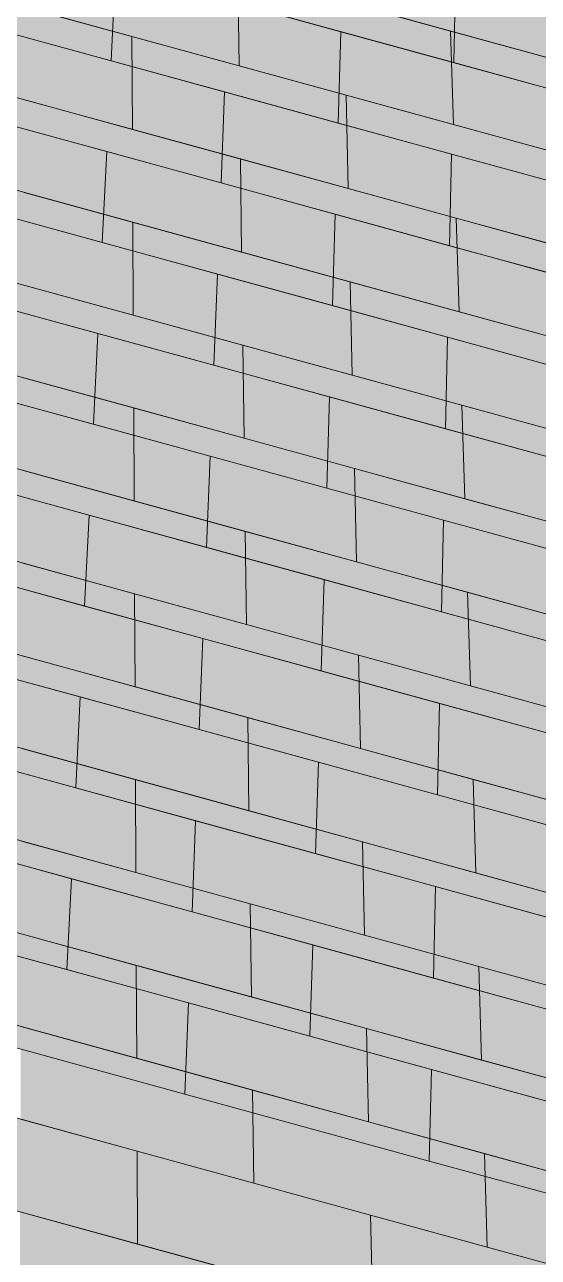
# Paper-space layout '02 Chimney' of a CAD drawing. Header units: millimetres. Extents: x 5 to 415, y 5 to 287.
# Drawn here: x 260.58 to 274.03, y 116.73 to 149.01 of the extents above; entities that cross this region are included whole.
import ezdxf

# ---------------------------------------------------------------- set-up
doc = ezdxf.new("R2010")
doc.units = ezdxf.units.MM
doc.layers.add('SHEET_GEOMETRY', color=7, linetype='Continuous')

# ---------------------------------------------------------------- blocks, each defined once
blk = doc.blocks.new('SHEET_02_CHIMNEY')
at = {"layer": 'SHEET_GEOMETRY', "lineweight": 9}
for p, q in [((262.963, 150.441), (262.847, 148.061)), ((262.847, 148.061), (262.963, 150.441)), ((262.963, 150.441), (268.861, 148.822)), ((263.393, 148.697), (257.787, 150.236)), ((266.196, 147.928), (266.163, 150.366)), ((271.728, 148.839), (266.163, 150.366)), ((266.163, 150.366), (266.196, 147.928)), ((271.864, 150.41), (271.811, 148.013)), ((271.811, 148.013), (271.864, 150.41)), ((260.59, 149.467), (266.196, 147.928)), ((271.811, 148.013), (265.912, 149.632)), ((268.946, 149.602), (274.51, 148.075)), ((259.877, 148.876), (265.817, 147.246)), ((262.847, 148.061), (259.877, 148.876)), ((268.861, 148.822), (268.787, 146.431)), ((268.787, 146.431), (268.861, 148.822)), ((268.861, 148.822), (274.76, 147.203)), ((271.802, 146.389), (271.728, 148.839)), ((277.292, 147.312), (271.728, 148.839)), ((271.728, 148.839), (271.802, 146.389)), ((263.404, 146.265), (263.393, 148.697)), ((268.999, 147.159), (263.393, 148.697)), ((263.393, 148.697), (263.404, 146.265)), ((268.787, 146.431), (262.847, 148.061)), ((266.196, 147.928), (271.802, 146.389)), ((277.709, 146.394), (271.811, 148.013)), ((257.756, 147.815), (263.404, 146.265)), ((265.817, 147.246), (265.723, 144.861)), ((265.723, 144.861), (265.817, 147.246)), ((265.817, 147.246), (271.757, 145.616)), ((266.228, 145.49), (260.58, 147.04)), ((269.052, 144.715), (268.999, 147.159)), ((274.605, 145.62), (268.999, 147.159)), ((268.999, 147.159), (269.052, 144.715)), ((259.741, 146.502), (262.732, 145.681)), ((265.723, 144.861), (259.741, 146.502)), ((263.404, 146.265), (269.052, 144.715)), ((274.727, 144.801), (268.787, 146.431)), ((271.802, 146.389), (277.408, 144.851)), ((262.732, 145.681), (262.616, 143.302)), ((262.616, 143.302), (262.732, 145.681)), ((262.732, 145.681), (268.713, 144.04)), ((271.757, 145.616), (271.704, 143.219)), ((271.704, 143.219), (271.757, 145.616)), ((271.757, 145.616), (277.697, 143.986)), ((263.415, 143.833), (257.726, 145.395)), ((266.26, 143.052), (266.228, 145.49)), ((271.876, 143.94), (266.228, 145.49)), ((266.228, 145.49), (266.26, 143.052)), ((260.571, 144.614), (266.26, 143.052)), ((271.704, 143.219), (265.723, 144.861)), ((269.052, 144.715), (274.7, 143.165)), ((259.604, 144.128), (265.628, 142.475)), ((262.616, 143.302), (259.604, 144.128)), ((268.713, 144.04), (268.639, 141.649)), ((268.639, 141.649), (268.713, 144.04)), ((268.713, 144.04), (274.695, 142.398)), ((263.427, 141.401), (263.415, 143.833)), ((269.105, 142.272), (263.415, 143.833)), ((263.415, 143.833), (263.427, 141.401)), ((271.95, 141.491), (271.876, 143.94)), ((277.524, 142.39), (271.876, 143.94)), ((271.876, 143.94), (271.95, 141.491)), ((268.639, 141.649), (262.616, 143.302)), ((266.26, 143.052), (271.95, 141.491)), ((277.686, 141.577), (271.704, 143.219)), ((257.695, 142.974), (263.427, 141.401)), ((265.628, 142.475), (265.533, 140.09)), ((265.533, 140.09), (265.628, 142.475)), ((265.628, 142.475), (271.651, 140.822)), ((266.292, 140.614), (260.561, 142.187)), ((269.158, 139.828), (269.105, 142.272)), ((274.795, 140.71), (269.105, 142.272)), ((269.105, 142.272), (269.158, 139.828)), ((259.468, 141.754), (262.5, 140.922)), ((265.533, 140.09), (259.468, 141.754)), ((263.427, 141.401), (269.158, 139.828)), ((274.663, 139.995), (268.639, 141.649)), ((271.95, 141.491), (277.639, 139.929)), ((262.5, 140.922), (262.385, 138.542)), ((262.385, 138.542), (262.5, 140.922)), ((262.5, 140.922), (268.565, 139.257)), ((271.651, 140.822), (271.598, 138.425)), ((271.598, 138.425), (271.651, 140.822)), ((271.651, 140.822), (277.675, 139.169)), ((263.438, 138.969), (257.665, 140.553)), ((266.325, 138.176), (266.292, 140.614)), ((272.024, 139.041), (266.292, 140.614)), ((266.292, 140.614), (266.325, 138.176)), ((271.598, 138.425), (265.533, 140.09)), ((260.552, 139.761), (266.325, 138.176)), ((269.158, 139.828), (274.889, 138.255)), ((259.331, 139.38), (265.438, 137.704)), ((262.385, 138.542), (259.331, 139.38)), ((268.565, 139.257), (268.491, 136.866)), ((268.491, 136.866), (268.565, 139.257)), ((268.565, 139.257), (274.631, 137.593)), ((263.45, 136.536), (263.438, 138.969)), ((269.211, 137.384), (263.438, 138.969)), ((263.438, 138.969), (263.45, 136.536)), ((272.098, 136.592), (272.024, 139.041)), ((277.755, 137.468), (272.024, 139.041)), ((272.024, 139.041), (272.098, 136.592)), ((268.491, 136.866), (262.385, 138.542)), ((266.325, 138.176), (272.098, 136.592)), ((277.663, 136.76), (271.598, 138.425)), ((257.635, 138.132), (263.45, 136.536)), ((265.438, 137.704), (265.343, 135.319)), ((265.343, 135.319), (265.438, 137.704)), ((265.438, 137.704), (271.545, 136.028)), ((266.357, 135.739), (260.542, 137.334)), ((269.264, 134.941), (269.211, 137.384)), ((274.984, 135.8), (269.211, 137.384)), ((269.211, 137.384), (269.264, 134.941)), ((259.195, 137.006), (262.269, 136.162)), ((265.343, 135.319), (259.195, 137.006)), ((274.598, 135.19), (268.491, 136.866)), ((263.45, 136.536), (269.264, 134.941)), ((272.098, 136.592), (277.871, 135.008)), ((262.269, 136.162), (262.153, 133.783)), ((262.153, 133.783), (262.269, 136.162)), ((262.269, 136.162), (268.418, 134.475)), ((271.545, 136.028), (271.492, 133.631)), ((271.492, 133.631), (271.545, 136.028)), ((271.545, 136.028), (277.652, 134.352)), ((263.461, 134.104), (257.604, 135.712)), ((266.389, 133.301), (266.357, 135.739)), ((272.172, 134.143), (266.357, 135.739)), ((266.357, 135.739), (266.389, 133.301)), ((271.492, 133.631), (265.343, 135.319)), ((269.264, 134.941), (275.079, 133.345)), ((259.058, 134.632), (265.248, 132.933)), ((262.153, 133.783), (259.058, 134.632)), ((260.533, 134.908), (266.389, 133.301)), ((268.418, 134.475), (268.344, 132.084)), ((268.344, 132.084), (268.418, 134.475)), ((268.418, 134.475), (274.566, 132.787)), ((263.472, 131.672), (263.461, 134.104)), ((269.317, 132.497), (263.461, 134.104)), ((263.461, 134.104), (263.472, 131.672)), ((272.246, 131.693), (272.172, 134.143)), ((277.986, 132.547), (272.172, 134.143)), ((272.172, 134.143), (272.246, 131.693)), ((268.344, 132.084), (262.153, 133.783)), ((277.641, 131.944), (271.492, 133.631)), ((257.574, 133.291), (263.472, 131.672)), ((266.389, 133.301), (272.246, 131.693)), ((265.248, 132.933), (265.153, 130.548)), ((265.153, 130.548), (265.248, 132.933)), ((265.248, 132.933), (271.439, 131.234)), ((266.421, 130.863), (260.523, 132.481)), ((269.371, 130.053), (269.317, 132.497)), ((275.174, 130.89), (269.317, 132.497)), ((269.317, 132.497), (269.371, 130.053)), ((258.921, 132.258), (262.037, 131.403)), ((265.153, 130.548), (258.921, 132.258)), ((274.534, 130.385), (268.344, 132.084)), ((272.246, 131.693), (278.102, 130.086)), ((262.037, 131.403), (261.922, 129.023)), ((261.922, 129.023), (262.037, 131.403)), ((262.037, 131.403), (268.27, 129.693)), ((263.472, 131.672), (269.371, 130.053)), ((271.439, 131.234), (271.386, 128.837)), ((271.386, 128.837), (271.439, 131.234)), ((271.439, 131.234), (277.629, 129.535)), ((263.484, 129.24), (257.544, 130.87)), ((266.454, 128.425), (266.421, 130.863)), ((272.32, 129.244), (266.421, 130.863)), ((266.421, 130.863), (266.454, 128.425)), ((271.386, 128.837), (265.153, 130.548)), ((258.785, 129.884), (265.059, 128.162)), ((261.922, 129.023), (258.785, 129.884)), ((260.514, 130.055), (266.454, 128.425)), ((269.371, 130.053), (275.269, 128.434)), ((268.27, 129.693), (268.196, 127.301)), ((268.196, 127.301), (268.27, 129.693)), ((268.27, 129.693), (274.502, 127.982)), ((263.495, 126.808), (263.484, 129.24)), ((269.424, 127.61), (263.484, 129.24)), ((263.484, 129.24), (263.495, 126.808)), ((272.394, 126.795), (272.32, 129.244)), ((278.218, 127.625), (272.32, 129.244)), ((272.32, 129.244), (272.394, 126.795)), ((268.196, 127.301), (261.922, 129.023)), ((277.618, 127.127), (271.386, 128.837)), ((257.513, 128.449), (263.495, 126.808)), ((265.059, 128.162), (264.964, 125.777)), ((264.964, 125.777), (265.059, 128.162)), ((265.059, 128.162), (271.333, 126.44)), ((266.454, 128.425), (272.394, 126.795)), ((258.648, 127.51), (261.806, 126.643)), ((264.964, 125.777), (258.648, 127.51)), ((266.486, 125.987), (260.504, 127.629)), ((269.477, 125.166), (269.424, 127.61)), ((275.364, 125.979), (269.424, 127.61)), ((269.424, 127.61), (269.477, 125.166)), ((274.469, 125.579), (268.196, 127.301)), ((261.806, 126.643), (261.69, 124.264)), ((261.69, 124.264), (261.806, 126.643)), ((261.806, 126.643), (268.122, 124.91)), ((263.495, 126.808), (269.477, 125.166)), ((272.394, 126.795), (278.334, 125.164)), ((271.333, 126.44), (271.279, 124.043)), ((271.279, 124.043), (271.333, 126.44)), ((271.333, 126.44), (277.606, 124.719)), ((263.506, 124.375), (257.483, 126.029)), ((266.518, 123.549), (266.486, 125.987)), ((272.468, 124.345), (266.486, 125.987)), ((266.486, 125.987), (266.518, 123.549)), ((271.279, 124.043), (264.964, 125.777)), ((258.512, 125.136), (264.869, 123.391)), ((261.69, 124.264), (258.512, 125.136)), ((260.495, 125.202), (266.518, 123.549)), ((269.477, 125.166), (275.458, 123.524)), ((268.122, 124.91), (268.048, 122.519)), ((268.048, 122.519), (268.122, 124.91)), ((268.122, 124.91), (274.437, 123.177)), ((263.518, 121.943), (263.506, 124.375)), ((269.53, 122.722), (263.506, 124.375)), ((263.506, 124.375), (263.518, 121.943)), ((272.542, 121.896), (272.468, 124.345)), ((278.449, 122.703), (272.468, 124.345)), ((272.468, 124.345), (272.542, 121.896)), ((268.048, 122.519), (261.69, 124.264)), ((277.595, 122.31), (271.279, 124.043)), ((257.453, 123.608), (263.518, 121.943)), ((264.869, 123.391), (264.774, 121.006)), ((264.774, 121.006), (264.869, 123.391)), ((264.869, 123.391), (271.226, 121.646)), ((266.518, 123.549), (272.542, 121.896)), ((264.774, 121.006), (258.375, 122.762)), ((266.55, 121.111), (260.485, 122.776)), ((269.583, 120.279), (269.53, 122.722)), ((275.553, 121.069), (269.53, 122.722)), ((269.53, 122.722), (269.583, 120.279)), ((274.405, 120.774), (268.048, 122.519)), ((263.518, 121.943), (269.583, 120.279)), ((272.542, 121.896), (278.565, 120.243)), ((271.226, 121.646), (271.173, 119.25)), ((271.173, 119.25), (271.226, 121.646)), ((271.226, 121.646), (277.584, 119.902)), ((263.529, 119.511), (257.422, 121.187)), ((266.583, 118.673), (266.55, 121.111)), ((272.616, 119.446), (266.55, 121.111)), ((266.55, 121.111), (266.583, 118.673)), ((271.173, 119.25), (264.774, 121.006)), ((260.476, 120.349), (266.583, 118.673)), ((269.583, 120.279), (275.648, 118.614)), ((263.541, 117.079), (263.529, 119.511)), ((269.636, 117.835), (263.529, 119.511)), ((263.529, 119.511), (263.541, 117.079)), ((272.69, 116.997), (272.616, 119.446)), ((278.681, 117.782), (272.616, 119.446)), ((272.616, 119.446), (272.69, 116.997)), ((277.572, 117.493), (271.173, 119.25)), ((257.392, 118.766), (263.541, 117.079)), ((266.583, 118.673), (272.69, 116.997)), ((266.615, 116.235), (260.466, 117.923)), ((269.689, 115.391), (269.636, 117.835)), ((275.743, 116.159), (269.636, 117.835)), ((269.636, 117.835), (269.689, 115.391)), ((263.541, 117.079), (269.689, 115.391)), ((272.69, 116.997), (278.797, 115.321))]:
    blk.add_line(p, q, dxfattribs=at)
at = {"layer": 'SHEET_GEOMETRY', "color": 37}
for points in [[(271.811, 148.013), (265.912, 149.632), (266.007, 152.017)], [(271.811, 148.013), (266.007, 152.017), (271.864, 150.41)], [(268.787, 146.431), (262.847, 148.061), (262.963, 150.441)], [(268.787, 146.431), (262.963, 150.441), (268.861, 148.822)], [(277.709, 146.394), (271.811, 148.013), (271.864, 150.41)], [(277.709, 146.394), (271.864, 150.41), (277.72, 148.802)], [(268.639, 141.649), (262.616, 143.302), (262.732, 145.681)], [(268.639, 141.649), (262.732, 145.681), (268.713, 144.04)], [(277.686, 141.577), (271.704, 143.219), (271.757, 145.616)], [(277.686, 141.577), (271.757, 145.616), (277.697, 143.986)], [(274.663, 139.995), (268.639, 141.649), (268.713, 144.04)], [(274.663, 139.995), (268.713, 144.04), (274.695, 142.398)], [(268.491, 136.866), (262.385, 138.542), (262.5, 140.922)], [(268.491, 136.866), (262.5, 140.922), (268.565, 139.257)], [(277.663, 136.76), (271.598, 138.425), (271.651, 140.822)], [(277.663, 136.76), (271.651, 140.822), (277.675, 139.169)], [(265.343, 135.319), (259.195, 137.006), (259.331, 139.38)], [(265.343, 135.319), (259.331, 139.38), (265.438, 137.704)], [(277.641, 131.944), (271.492, 133.631), (271.545, 136.028)], [(277.641, 131.944), (271.545, 136.028), (277.652, 134.352)], [(261.922, 129.023), (258.785, 129.884), (258.921, 132.258)], [(261.922, 129.023), (258.921, 132.258), (262.037, 131.403)], [(268.196, 127.301), (261.922, 129.023), (262.037, 131.403)], [(268.196, 127.301), (262.037, 131.403), (268.27, 129.693)], [(264.964, 125.777), (258.648, 127.51), (258.785, 129.884)], [(264.964, 125.777), (258.785, 129.884), (265.059, 128.162)], [(268.048, 122.519), (261.69, 124.264), (261.806, 126.643)], [(268.048, 122.519), (261.806, 126.643), (268.122, 124.91)], [(277.595, 122.31), (271.279, 124.043), (271.333, 126.44)], [(277.595, 122.31), (271.333, 126.44), (277.606, 124.719)], [(264.774, 121.006), (258.375, 122.762), (258.512, 125.136)], [(264.774, 121.006), (258.512, 125.136), (264.869, 123.391)], [(271.173, 119.25), (264.774, 121.006), (264.869, 123.391)], [(271.173, 119.25), (264.869, 123.391), (271.226, 121.646)]]:
    blk.add_solid(points, dxfattribs=at)
at = {"layer": 'SHEET_GEOMETRY', "color": 57}
for points in [[(262.847, 148.061), (259.877, 148.876), (260.014, 151.25)], [(262.847, 148.061), (260.014, 151.25), (262.963, 150.441)], [(260.59, 149.467), (266.196, 147.928), (266.163, 150.366)], [(263.404, 146.265), (268.999, 147.159), (263.393, 148.697)], [(271.704, 143.219), (265.723, 144.861), (265.817, 147.246)], [(271.704, 143.219), (265.817, 147.246), (271.757, 145.616)], [(260.571, 144.614), (266.228, 145.49), (260.58, 147.04)], [(263.404, 146.265), (269.052, 144.715), (268.999, 147.159)], [(260.571, 144.614), (266.26, 143.052), (266.228, 145.49)], [(266.26, 143.052), (271.876, 143.94), (266.228, 145.49)], [(265.533, 140.09), (259.468, 141.754), (259.604, 144.128)], [(265.533, 140.09), (259.604, 144.128), (265.628, 142.475)], [(263.427, 141.401), (269.105, 142.272), (263.415, 143.833)], [(266.26, 143.052), (271.95, 141.491), (271.876, 143.94)], [(263.427, 141.401), (269.158, 139.828), (269.105, 142.272)], [(269.158, 139.828), (274.795, 140.71), (269.105, 142.272)], [(262.385, 138.542), (259.331, 139.38), (259.468, 141.754)], [(262.385, 138.542), (259.468, 141.754), (262.5, 140.922)], [(257.635, 138.132), (263.438, 138.969), (257.665, 140.553)], [(269.158, 139.828), (274.889, 138.255), (274.795, 140.71)], [(257.635, 138.132), (263.45, 136.536), (263.438, 138.969)], [(263.45, 136.536), (269.211, 137.384), (263.438, 138.969)], [(272.098, 136.592), (277.755, 137.468), (272.024, 139.041)], [(263.45, 136.536), (269.264, 134.941), (269.211, 137.384)], [(269.264, 134.941), (274.984, 135.8), (269.211, 137.384)], [(272.098, 136.592), (277.871, 135.008), (277.755, 137.468)], [(262.153, 133.783), (259.058, 134.632), (259.195, 137.006)], [(262.153, 133.783), (259.195, 137.006), (262.269, 136.162)], [(266.389, 133.301), (272.172, 134.143), (266.357, 135.739)], [(269.264, 134.941), (275.079, 133.345), (274.984, 135.8)], [(263.472, 131.672), (269.317, 132.497), (263.461, 134.104)], [(266.389, 133.301), (272.246, 131.693), (272.172, 134.143)], [(271.386, 128.837), (265.153, 130.548), (265.248, 132.933)], [(271.386, 128.837), (265.248, 132.933), (271.439, 131.234)], [(263.472, 131.672), (269.371, 130.053), (269.317, 132.497)], [(277.618, 127.127), (271.386, 128.837), (271.439, 131.234)], [(277.618, 127.127), (271.439, 131.234), (277.629, 129.535)], [(274.469, 125.579), (268.196, 127.301), (268.27, 129.693)], [(274.469, 125.579), (268.27, 129.693), (274.502, 127.982)], [(272.394, 126.795), (278.218, 127.625), (272.32, 129.244)], [(261.69, 124.264), (258.512, 125.136), (258.648, 127.51)], [(261.69, 124.264), (258.648, 127.51), (261.806, 126.643)], [(269.477, 125.166), (275.364, 125.979), (269.424, 127.61)], [(272.394, 126.795), (278.334, 125.164), (278.218, 127.625)], [(269.477, 125.166), (275.458, 123.524), (275.364, 125.979)], [(274.405, 120.774), (268.048, 122.519), (268.122, 124.91)], [(274.405, 120.774), (268.122, 124.91), (274.437, 123.177)], [(263.518, 121.943), (269.53, 122.722), (263.506, 124.375)], [(260.476, 120.349), (266.55, 121.111), (260.485, 122.776)], [(263.518, 121.943), (269.583, 120.279), (269.53, 122.722)], [(277.572, 117.493), (271.173, 119.25), (271.226, 121.646)], [(277.572, 117.493), (271.226, 121.646), (277.584, 119.902)], [(260.476, 120.349), (266.583, 118.673), (266.55, 121.111)], [(260.457, 115.496), (266.615, 116.235), (260.466, 117.923)]]:
    blk.add_solid(points, dxfattribs=at)
at = {"layer": 'SHEET_GEOMETRY', "color": 47}
for points in [[(268.946, 149.602), (274.51, 148.075), (274.415, 150.53)], [(266.196, 147.928), (271.728, 148.839), (266.163, 150.366)], [(265.723, 144.861), (259.741, 146.502), (259.877, 148.876)], [(265.723, 144.861), (259.877, 148.876), (265.817, 147.246)], [(266.196, 147.928), (271.802, 146.389), (271.728, 148.839)], [(274.727, 144.801), (268.787, 146.431), (268.861, 148.822)], [(274.727, 144.801), (268.861, 148.822), (274.76, 147.203)], [(271.802, 146.389), (277.292, 147.312), (271.728, 148.839)], [(271.802, 146.389), (277.408, 144.851), (277.292, 147.312)], [(269.052, 144.715), (274.605, 145.62), (268.999, 147.159)], [(262.616, 143.302), (259.604, 144.128), (259.741, 146.502)], [(262.616, 143.302), (259.741, 146.502), (262.732, 145.681)], [(269.052, 144.715), (274.7, 143.165), (274.605, 145.62)], [(271.598, 138.425), (265.533, 140.09), (265.628, 142.475)], [(271.598, 138.425), (265.628, 142.475), (271.651, 140.822)], [(266.325, 138.176), (272.024, 139.041), (266.292, 140.614)], [(274.598, 135.19), (268.491, 136.866), (268.565, 139.257)], [(274.598, 135.19), (268.565, 139.257), (274.631, 137.593)], [(266.325, 138.176), (272.098, 136.592), (272.024, 139.041)], [(271.492, 133.631), (265.343, 135.319), (265.438, 137.704)], [(271.492, 133.631), (265.438, 137.704), (271.545, 136.028)], [(268.344, 132.084), (262.153, 133.783), (262.269, 136.162)], [(268.344, 132.084), (262.269, 136.162), (268.418, 134.475)], [(265.153, 130.548), (258.921, 132.258), (259.058, 134.632)], [(265.153, 130.548), (259.058, 134.632), (265.248, 132.933)], [(274.534, 130.385), (268.344, 132.084), (268.418, 134.475)], [(274.534, 130.385), (268.418, 134.475), (274.566, 132.787)], [(263.495, 126.808), (269.424, 127.61), (263.484, 129.24)], [(271.279, 124.043), (264.964, 125.777), (265.059, 128.162)], [(271.279, 124.043), (265.059, 128.162), (271.333, 126.44)], [(263.495, 126.808), (269.477, 125.166), (269.424, 127.61)], [(269.583, 120.279), (275.553, 121.069), (269.53, 122.722)], [(257.392, 118.766), (263.529, 119.511), (257.422, 121.187)], [(269.583, 120.279), (275.648, 118.614), (275.553, 121.069)], [(257.392, 118.766), (263.541, 117.079), (263.529, 119.511)], [(269.689, 115.391), (275.743, 116.159), (269.636, 117.835)]]:
    blk.add_solid(points, dxfattribs=at)
at = {"layer": 'SHEET_GEOMETRY', "color": 35}
for points in [[(257.756, 147.815), (263.393, 148.697), (257.787, 150.236)], [(257.756, 147.815), (263.404, 146.265), (263.393, 148.697)], [(272.246, 131.693), (277.986, 132.547), (272.172, 134.143)], [(272.246, 131.693), (278.102, 130.086), (277.986, 132.547)], [(260.495, 125.202), (266.486, 125.987), (260.504, 127.629)], [(260.495, 125.202), (266.518, 123.549), (266.486, 125.987)]]:
    blk.add_solid(points, dxfattribs=at)
at = {"layer": 'SHEET_GEOMETRY', "color": 25}
for points in [[(257.695, 142.974), (263.415, 143.833), (257.726, 145.395)], [(257.695, 142.974), (263.427, 141.401), (263.415, 143.833)], [(271.95, 141.491), (277.524, 142.39), (271.876, 143.94)], [(271.95, 141.491), (277.639, 139.929), (277.524, 142.39)], [(260.552, 139.761), (266.292, 140.614), (260.561, 142.187)], [(260.552, 139.761), (266.325, 138.176), (266.292, 140.614)], [(260.533, 134.908), (266.357, 135.739), (260.542, 137.334)], [(257.574, 133.291), (263.461, 134.104), (257.604, 135.712)], [(260.533, 134.908), (266.389, 133.301), (266.357, 135.739)], [(257.574, 133.291), (263.472, 131.672), (263.461, 134.104)], [(260.514, 130.055), (266.421, 130.863), (260.523, 132.481)], [(269.371, 130.053), (275.174, 130.89), (269.317, 132.497)], [(257.513, 128.449), (263.484, 129.24), (257.544, 130.87)], [(260.514, 130.055), (266.454, 128.425), (266.421, 130.863)], [(266.454, 128.425), (272.32, 129.244), (266.421, 130.863)], [(269.371, 130.053), (275.269, 128.434), (275.174, 130.89)], [(257.513, 128.449), (263.495, 126.808), (263.484, 129.24)], [(266.454, 128.425), (272.394, 126.795), (272.32, 129.244)], [(257.453, 123.608), (263.506, 124.375), (257.483, 126.029)], [(266.518, 123.549), (272.468, 124.345), (266.486, 125.987)], [(257.453, 123.608), (263.518, 121.943), (263.506, 124.375)], [(266.518, 123.549), (272.542, 121.896), (272.468, 124.345)], [(272.542, 121.896), (278.449, 122.703), (272.468, 124.345)], [(272.542, 121.896), (278.565, 120.243), (278.449, 122.703)], [(266.583, 118.673), (272.616, 119.446), (266.55, 121.111)], [(263.541, 117.079), (269.636, 117.835), (263.529, 119.511)], [(266.583, 118.673), (272.69, 116.997), (272.616, 119.446)], [(272.69, 116.997), (278.681, 117.782), (272.616, 119.446)], [(263.541, 117.079), (269.689, 115.391), (269.636, 117.835)], [(272.69, 116.997), (278.797, 115.321), (278.681, 117.782)]]:
    blk.add_solid(points, dxfattribs=at)

psp = doc.layouts.new('02 Chimney')

# ---------------------------------------------------------------- block references
psp.add_blockref('SHEET_02_CHIMNEY', (0, 0))

doc.saveas('drawing.dxf')
